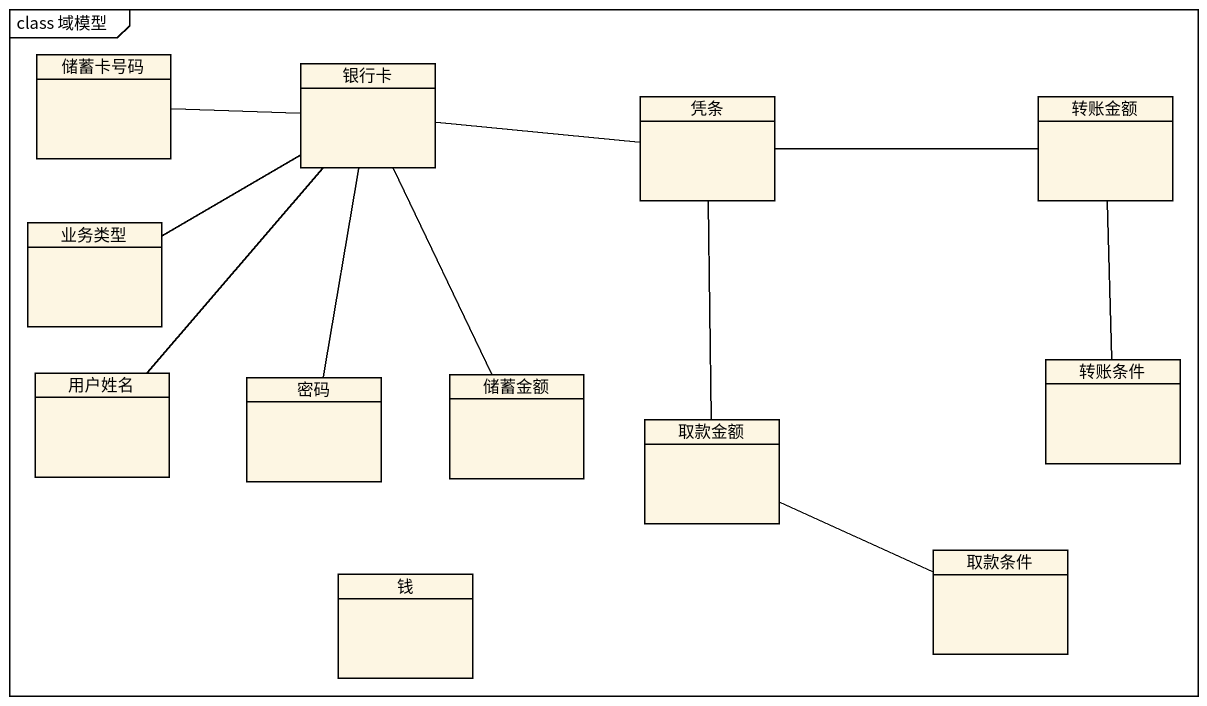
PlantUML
@startuml
mainframe class 域模型
hide circle
hide empty members
class 储蓄卡号码
class 银行卡
class 凭条
class 转账金额
class 业务类型
class 用户姓名
class 密码
class 储蓄金额
class 转账条件
class 取款金额
class 取款条件
class 钱
储蓄卡号码 -right- 银行卡
银行卡 -right- 凭条
银行卡 -left- 业务类型
银行卡 -- 密码
银行卡 -- 储蓄金额
凭条 -- 取款金额
转账金额 -left- 凭条
转账金额 -- 转账条件
用户姓名 -up- 银行卡
取款条件 -left- 取款金额
@enduml
